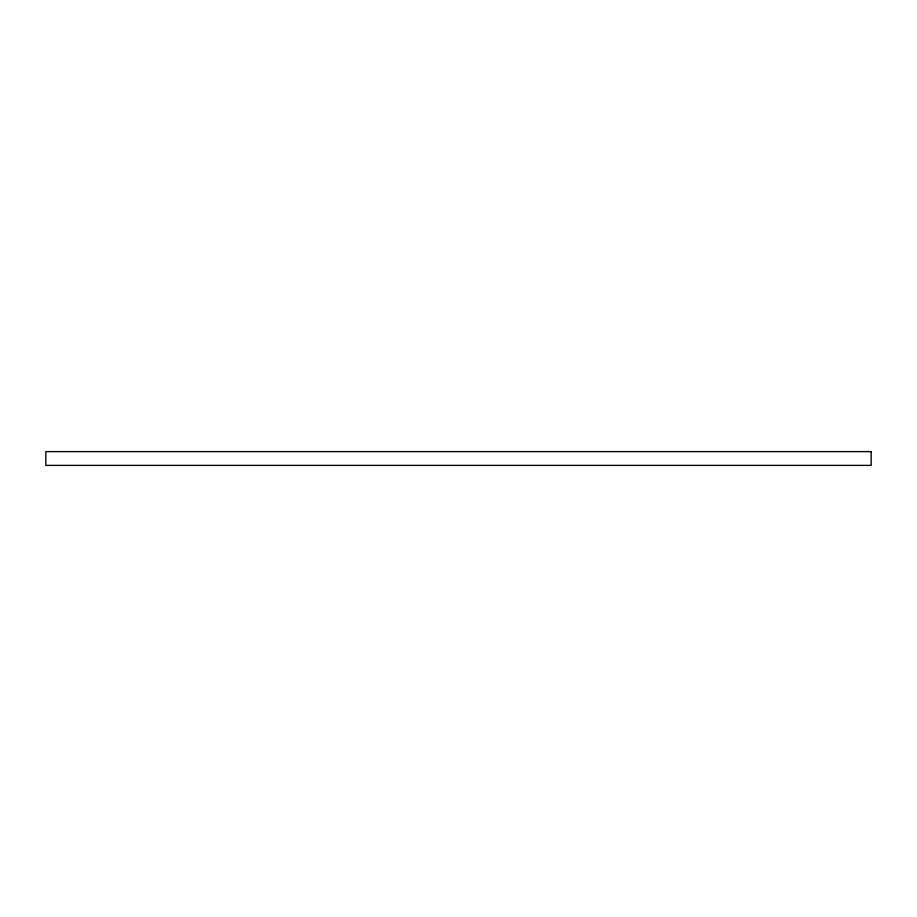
<?xml version="1.0" encoding="UTF-8"?>
<svg xmlns="http://www.w3.org/2000/svg" width="917" height="917" viewBox="0 0 917 917"><rect width="100%" height="100%" fill="white"/><g stroke="black" fill="none" stroke-linecap="round" stroke-linejoin="round"><path stroke-width="1.38" d="M871.15 451.623L45.85 451.623L45.85 465.377L871.15 465.377L871.15 451.623"/></g></svg>
